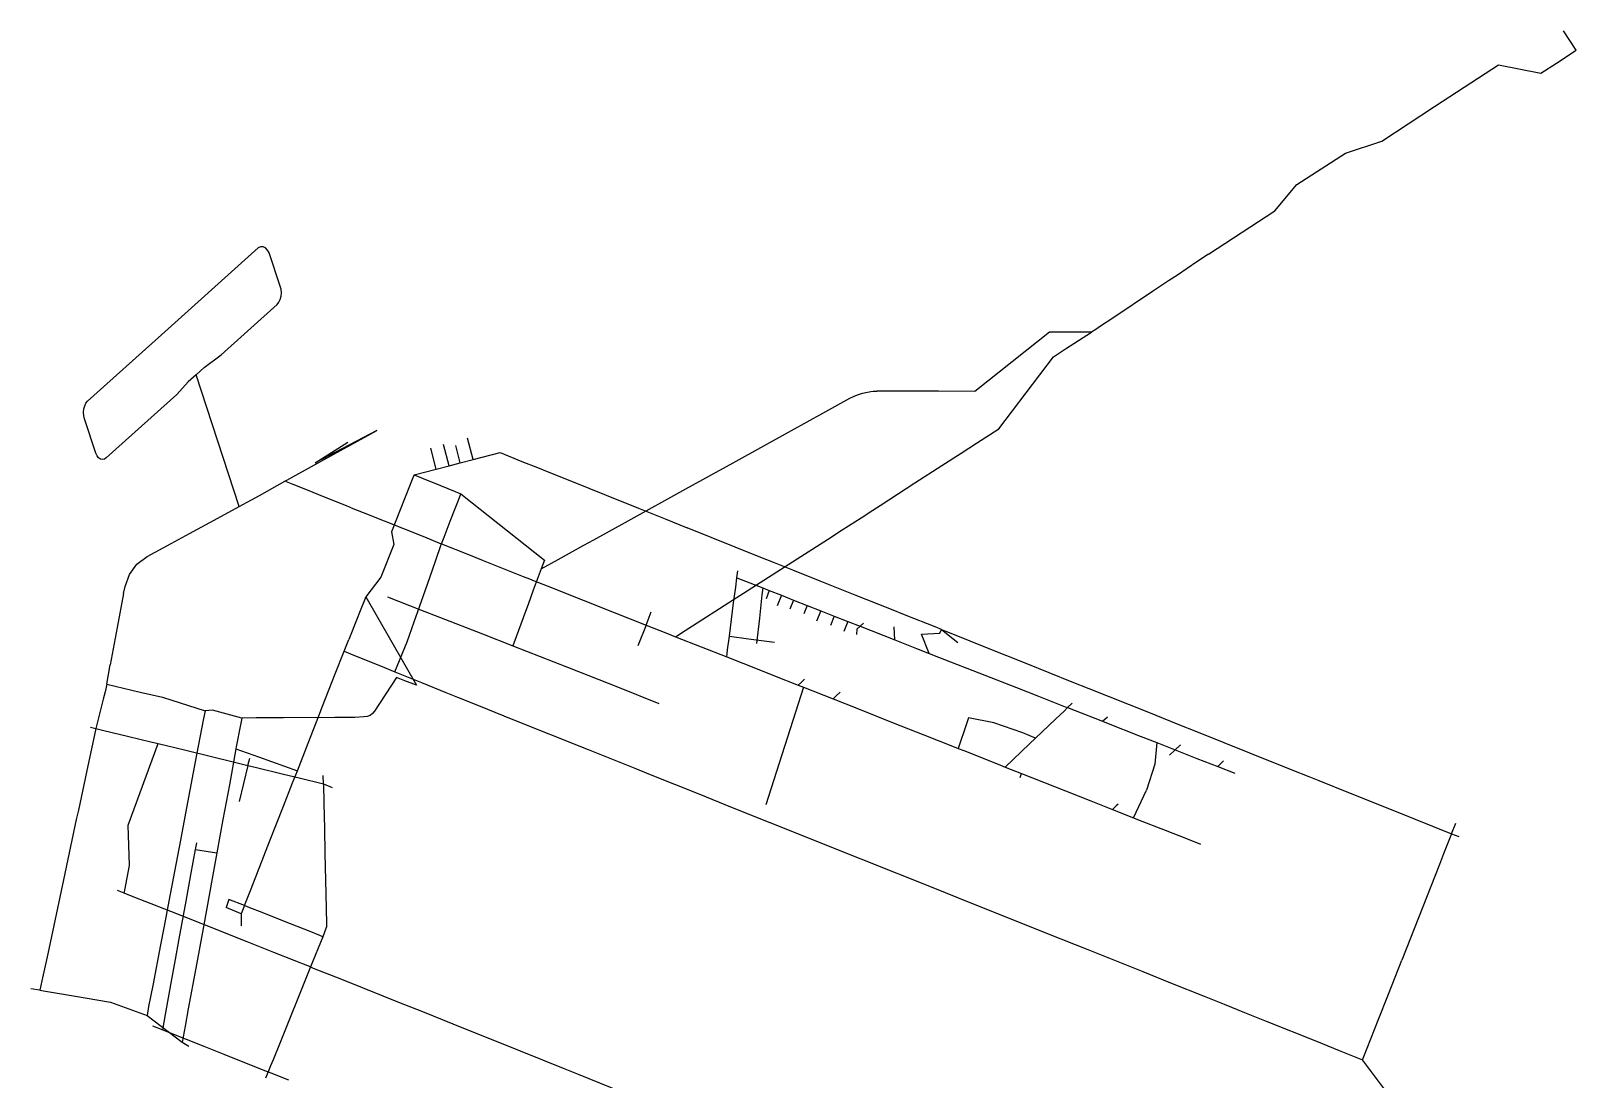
# Model space of a CAD drawing. Extents: x -693 to 354, y -430 to 666.
# Drawn here: x -693 to 354, y -43 to 666 of the extents above; entities that cross this region are included whole.
import ezdxf

# ---------------------------------------------------------------- set-up
doc = ezdxf.new("R2010")
doc.units = 0
doc.layers.get('0').update_dxf_attribs({"linetype": 'continuous'})

msp = doc.modelspace()

# ---------------------------------------------------------------- linework, layer by layer
at = {"color": 0}
for p, q in [((-458.710782, 395.792632, -233.96335), (-500.57753, 373.86209, -246.382826)), ((-500.57753, 373.86209, -246.382826), (-478.310487, 387.820406, -245.498929)), ((-393.616919, 376.153814, -216.490644), (-397.350827, 390.650847, -216.652473)), ((-418.492427, 369.690417, -221.540576), (-422.163722, 383.944352, -221.699692)), ((-409.811138, 371.946074, -219.778203), (-413.494903, 386.248426, -219.93786)), ((-402.340167, 373.887254, -218.261535), (-405.355517, 385.594461, -218.392222)), ((-405.814752, 354.592082, -227.486883), (-401.793314, 352.969482, -227.752854)), ((-192.925729, 287.483765, -208.874852), (-195.095476, 281.954944, -208.96889)), ((-184.756851, 284.270549, -208.439982), (-187.602326, 277.019882, -208.563307)), ((-176.587974, 281.057332, -208.005113), (-179.039605, 274.809659, -208.111368)), ((-167.351177, 277.426432, -207.633787), (-169.637602, 271.599766, -207.732882)), ((-158.11438, 273.795532, -207.262461), (-160.857359, 266.805394, -207.381344)), ((-148.877582, 270.164632, -206.891136), (-151.419678, 263.686422, -207.001311)), ((-139.640785, 266.533732, -206.51981), (-142.324451, 259.69475, -206.636121)), ((-558.967913, 78.375881, -281.479039), (-560.81356, 72.992187, -281.115806)), ((-550.587014, 68.676199, -281.115806), (-560.81356, 72.992187, -281.115806)), ((-550.587014, 68.676199, -281.115806), (-550.587014, 60.536199, -281.115806)), ((225.838586, -52.788606, -237.582086), (208.936945, -30.209218, -226.612371))]:
    msp.add_line(p, q, dxfattribs=at)
at = {"layer": 'Centerline', "color": 0}
for p, q in [((353.583932, 653.248332, -183.350745), (345.091424, 666.321282, -183.151133)), ((340.225947, 644.568182, -184.363294), (353.583932, 653.248332, -183.350745)), ((277.726005, 628.1343, -205.739985), (301.071971, 643.435975, -199.289057)), ((301.071971, 643.435975, -199.289057), (329.751276, 637.715618, -186.796078)), ((329.751276, 637.715618, -186.796078), (340.225947, 644.568182, -184.363294)), ((257.723269, 615.069658, -209.645014), (277.726005, 628.1343, -205.739985)), ((221.886133, 591.610882, -218.462078), (257.723269, 615.069658, -209.645014)), ((197.340526, 583.549182, -224.072112), (221.886133, 591.610882, -218.462078)), ((164.450061, 562.336374, -225.593643), (197.340526, 583.549182, -224.072112)), ((149.475549, 544.465213, -226.719044), (164.450061, 562.336374, -225.593643)), ((104.668888, 515.146332, -228.733257), (149.475549, 544.465213, -226.719044)), ((-539.071314, 519.418241, -254.597043), (-604.664956, 460.592934, -275.470712)), ((-537.481092, 520.139884, -254.146484), (-539.071314, 519.418241, -254.597043)), ((-535.831358, 520.13123, -253.679064), (-537.481092, 520.139884, -254.146484)), ((-534.243973, 519.392915, -253.229309), (-535.831358, 520.13123, -253.679064)), ((-532.836185, 517.979476, -252.830439), (-534.243973, 519.392915, -253.229309)), ((-531.711983, 515.995315, -252.511918), (-532.836185, 517.979476, -252.830439)), ((-524.185807, 493.58294, -250.125191), (-531.711983, 515.995315, -252.511918)), ((104.668888, 515.146332, -228.733257), (96.725185, 509.888082, -228.712399)), ((96.725185, 509.888082, -228.712399), (83.502973, 501.076606, -230.736518)), ((-523.636965, 491.397171, -249.969687), (-524.185807, 493.58294, -250.125191)), ((77.4388, 497.03483, -231.683034), (66.708655, 489.872683, -233.723712)), ((83.502973, 501.076606, -230.736518), (77.4388, 497.03483, -231.683034)), ((-526.180966, 481.18026, -250.690481), (-525.046529, 482.634773, -250.36906)), ((-525.046529, 482.634773, -250.36906), (-524.177669, 484.519549, -250.122885)), ((-524.177669, 484.519549, -250.122885), (-523.632754, 486.70797, -249.968494)), ((-523.448391, 489.053022, -249.916258), (-523.636965, 491.397171, -249.969687)), ((-523.632754, 486.70797, -249.968494), (-523.448391, 489.053022, -249.916258)), ((66.708655, 489.872683, -233.723712), (39.694962, 471.902302, -236.745887)), ((-564.259292, 447.017372, -259.917657), (-526.180966, 481.18026, -250.690481)), ((39.694962, 471.902302, -236.745887), (31.412857, 466.385682, -237.919752)), ((-654.689922, 415.750315, -288.118346), (-604.664956, 460.592934, -275.470712)), ((-3.187497, 462.466915, -239.865319), (-53.675325, 422.278656, -241.88328)), ((7.695497, 462.4332, -239.216778), (-3.187497, 462.466915, -239.865319)), ((21.951433, 462.389032, -238.357391), (7.695497, 462.4332, -239.216778)), ((7.791111, 451.001382, -238.277908), (25.403716, 462.378582, -238.194455)), ((25.403716, 462.378582, -238.194455), (21.951433, 462.389032, -238.357391)), ((28.212462, 464.262432, -238.058459), (25.403716, 462.378582, -238.194455)), ((31.412857, 466.385682, -237.919752), (28.212462, 464.262432, -238.058459)), ((-0.364368, 445.725972, -238.540085), (7.791111, 451.001382, -238.277908)), ((-575.707722, 438.453678, -259.970643), (-564.259292, 447.017372, -259.917657)), ((-37.514452, 396.993961, -240.2139), (-0.364368, 445.725972, -238.540085)), ((-581.16043, 433.560503, -261.515563), (-586.612027, 428.667327, -263.228026)), ((-581.16043, 433.560503, -261.515563), (-575.707722, 438.453678, -259.970643)), ((-551.99126, 344.368182, -266.985557), (-581.16043, 433.560503, -261.515563)), ((-594.258667, 420.103633, -267.278006), (-642.01771, 377.222624, -284.522831)), ((-586.612027, 428.667327, -263.228026), (-594.258667, 420.103633, -267.278006)), ((-138.391679, 417.689182, -246.420245), (-135.835821, 418.916317, -246.262235)), ((-135.835821, 418.916317, -246.262235), (-133.16056, 420.024557, -246.10436)), ((-133.16056, 420.024557, -246.10436), (-129.773451, 421.1167, -245.915632)), ((-129.773451, 421.1167, -245.915632), (-126.405434, 421.850161, -245.723844)), ((-126.405434, 421.850161, -245.723844), (-124.246049, 422.182391, -245.584632)), ((-124.246049, 422.182391, -245.584632), (-122.580324, 422.357941, -245.483897)), ((-122.580324, 422.357941, -245.483897), (-120.135569, 422.484782, -245.343748)), ((-105.536459, 422.439262, -244.502769), (-120.135569, 422.484782, -245.343748)), ((-78.409515, 422.355232, -242.966684), (-105.536459, 422.439262, -244.502769)), ((-53.675325, 422.278656, -241.88328), (-78.409515, 422.355232, -242.966684)), ((-657.4144, 408.132871, -288.890274), (-657.201011, 410.405319, -288.829815)), ((-657.201011, 410.405319, -288.829815), (-656.649339, 412.518397, -288.673509)), ((-656.649339, 412.518397, -288.673509), (-655.794279, 414.33844, -288.431244)), ((-655.794279, 414.33844, -288.431244), (-654.689922, 415.750315, -288.118346)), ((-156.5511, 407.656932, -247.062749), (-138.391679, 417.689182, -246.420245)), ((-657.276006, 405.844801, -288.851063), (-657.4144, 408.132871, -288.890274)), ((-656.794585, 403.685844, -288.714662), (-657.276006, 405.844801, -288.851063)), ((-649.119977, 380.520476, -286.535122), (-656.794585, 403.685844, -288.714662)), ((-177.97604, 395.813143, -248.133952), (-156.5511, 407.656932, -247.062749)), ((-487.834158, 379.719563, -245.028317), (-464.76187, 392.444133, -236.641824)), ((-464.76187, 392.444133, -236.641824), (-458.710782, 395.792632, -233.96335)), ((-217.470297, 373.998764, -249.347388), (-177.97604, 395.813143, -248.133952)), ((-52.62328, 387.206983, -241.191077), (-37.514452, 396.993961, -240.2139)), ((-648.311896, 378.711078, -286.306168), (-649.119977, 380.520476, -286.535122)), ((-647.243719, 377.312494, -286.00352), (-648.311896, 378.711078, -286.306168)), ((-645.989972, 376.422306, -285.648296), (-647.243719, 377.312494, -286.00352)), ((-642.01771, 377.222624, -284.522831), (-643.282518, 376.375746, -284.88119)), ((-513.574216, 365.553818, -253.104434), (-487.834158, 379.719563, -245.028317)), ((-393.616919, 376.153814, -216.490644), (-375.29898, 380.913359, -212.771952)), ((-375.29898, 380.913359, -212.771952), (-360.457106, 374.902824, -208.725455)), ((-76.072822, 372.042471, -241.804215), (-62.982076, 380.501821, -241.685676)), ((-62.982076, 380.501821, -241.685676), (-52.62328, 387.206983, -241.191077)), ((-644.638133, 376.102621, -285.265278), (-645.989972, 376.422306, -285.648296)), ((-643.282518, 376.375746, -284.88119), (-644.638133, 376.102621, -285.265278)), ((-433.567046, 365.773582, -224.600848), (-418.492427, 369.690417, -221.540576)), ((-418.492427, 369.690417, -221.540576), (-409.811138, 371.946074, -219.778203)), ((-409.811138, 371.946074, -219.778203), (-402.340167, 373.887254, -218.261535)), ((-402.340167, 373.887254, -218.261535), (-393.616919, 376.153814, -216.490644)), ((-360.457106, 374.902824, -208.725455), (-349.997183, 370.672863, -206.220091)), ((-349.997183, 370.672863, -206.220091), (-343.3303, 367.989932, -205.380579)), ((-343.3303, 367.989932, -205.380579), (-326.99347, 361.438214, -204.623085)), ((-249.445385, 356.306136, -251.634651), (-217.470297, 373.998764, -249.347388)), ((-94.231394, 360.295825, -242.41245), (-76.072822, 372.042471, -241.804215)), ((-538.312774, 351.907949, -262.189782), (-521.033735, 361.459632, -254.969129)), ((-521.033735, 361.459632, -254.969129), (-519.736443, 362.176882, -254.426998)), ((-515.463571, 359.250882, -254.965438), (-521.033735, 361.459632, -254.969129)), ((-519.736443, 362.176882, -254.426998), (-513.574216, 365.553818, -253.104434)), ((-506.88591, 355.813504, -252.86971), (-515.463571, 359.250882, -254.965438)), ((-436.167668, 359.244519, -225.174743), (-442.955861, 342.141258, -227.235704)), ((-434.345315, 363.834632, -224.634578), (-436.167668, 359.244519, -225.174743)), ((-433.567046, 365.773582, -224.600848), (-434.345315, 363.834632, -224.634578)), ((-433.567046, 365.773582, -224.600848), (-428.468432, 363.706382, -224.379871)), ((-428.468432, 363.706382, -224.379871), (-415.605565, 358.538503, -226.558103)), ((-415.605565, 358.538503, -226.558103), (-405.814752, 354.592082, -227.486883)), ((-326.99347, 361.438214, -204.623085), (-303.443637, 351.992014, -203.439819)), ((-288.465069, 334.734219, -253.638629), (-249.445385, 356.306136, -251.634651)), ((-117.854653, 344.991151, -244.023947), (-94.231394, 360.295825, -242.41245)), ((-551.99126, 344.368182, -266.985557), (-538.312774, 351.907949, -262.189782)), ((-493.096732, 350.297809, -250.089783), (-506.88591, 355.813504, -252.86971)), ((-480.51986, 345.271632, -246.899313), (-493.096732, 350.297809, -250.089783)), ((-405.290941, 344.099047, -228.340903), (-403.485637, 348.718232, -227.671205)), ((-403.485637, 348.718232, -227.671205), (-401.793314, 352.969482, -227.752854)), ((-401.793314, 352.969482, -227.752854), (-345.293583, 308.097737, -256.650357)), ((-303.443637, 351.992014, -203.439819), (-281.41902, 343.154401, -202.148645)), ((-585.598944, 326.096832, -268.009477), (-566.521091, 336.474119, -267.202601)), ((-566.521091, 336.474119, -267.202601), (-551.99126, 344.368182, -266.985557)), ((-476.196421, 343.538832, -245.510957), (-480.51986, 345.271632, -246.899313)), ((-476.196421, 343.538832, -245.510957), (-468.095594, 340.349682, -246.239125)), ((-468.095594, 340.349682, -246.239125), (-439.672043, 328.987436, -238.807417)), ((-442.955861, 342.141258, -227.235704), (-448.902353, 327.105292, -229.543551)), ((-409.036882, 334.469532, -230.14164), (-405.290941, 344.099047, -228.340903)), ((-281.41902, 343.154401, -202.148645), (-263.355909, 335.916847, -201.692886)), ((-263.355909, 335.916847, -201.692886), (-248.457074, 329.935782, -200.6611)), ((-143.562644, 328.496469, -240.210624), (-130.7085, 336.72197, -242.880845)), ((-130.7085, 336.72197, -242.880845), (-122.764611, 341.819332, -244.031354)), ((-122.764611, 341.819332, -244.031354), (-117.854653, 344.991151, -244.023947)), ((-598.12518, 319.281954, -268.579947), (-585.598944, 326.096832, -268.009477)), ((-448.902353, 327.105292, -229.543551), (-447.294995, 318.638653, -230.990387)), ((-439.672043, 328.987436, -238.807417), (-426.582251, 323.748432, -235.011821)), ((-413.257566, 323.551782, -232.792131), (-409.036882, 334.469532, -230.14164)), ((-311.699817, 321.897485, -254.477328), (-288.465069, 334.734219, -253.638629)), ((-199.671908, 310.350582, -197.25256), (-248.457074, 329.935782, -200.6611)), ((-153.596733, 322.095897, -237.399162), (-143.562644, 328.496469, -240.210624)), ((-614.432041, 310.413004, -269.204864), (-598.12518, 319.281954, -268.579947)), ((-447.294995, 318.638653, -230.990387), (-456.068575, 296.489482, -234.063564)), ((-426.582251, 323.748432, -235.011821), (-416.233299, 319.625849, -233.134101)), ((-421.377149, 300.830892, -232.624852), (-415.562952, 317.313132, -232.892048)), ((-416.233299, 319.625849, -233.134101), (-415.003927, 319.135232, -232.86782)), ((-415.562952, 317.313132, -232.892048), (-415.003927, 319.135232, -232.86782)), ((-415.003927, 319.135232, -232.86782), (-413.257566, 323.551782, -232.792131)), ((-415.003927, 319.135232, -232.86782), (-396.585987, 311.787344, -228.877432)), ((-336.005211, 308.455234, -255.945327), (-318.532046, 318.118557, -254.905615)), ((-318.532046, 318.118557, -254.905615), (-311.699817, 321.897485, -254.477328)), ((-171.521249, 310.594123, -234.807962), (-153.596733, 322.095897, -237.399162)), ((-626.349838, 298.328667, -269.716353), (-621.261139, 305.230638, -269.498323)), ((-621.261139, 305.230638, -269.498323), (-614.432041, 310.413004, -269.204864)), ((-396.585987, 311.787344, -228.877432), (-386.821376, 307.896106, -227.022185)), ((-386.821376, 307.896106, -227.022185), (-359.725194, 297.082882, -220.988765)), ((-347.494285, 302.095082, -256.873073), (-336.005211, 308.455234, -255.945327)), ((-345.293583, 308.097737, -256.650357), (-347.494285, 302.095082, -256.873073)), ((-189.314602, 306.202291, -197.074673), (-199.671908, 310.350582, -197.25256)), ((-177.067147, 301.307257, -197.472883), (-189.314602, 306.202291, -197.074673)), ((-185.40751, 301.701917, -232.146339), (-171.521249, 310.594123, -234.807962)), ((-629.283765, 290.269129, -269.840993), (-626.349838, 298.328667, -269.716353)), ((-456.068575, 296.489482, -234.063564), (-466.322356, 283.213554, -234.854519)), ((-425.880234, 288.013874, -232.837134), (-421.377149, 300.830892, -232.624852)), ((-359.725194, 297.082882, -220.988765), (-355.33222, 295.322532, -219.581229)), ((-355.33222, 295.322532, -219.581229), (-352.148908, 294.061882, -219.443263)), ((-348.798867, 298.538282, -257.005685), (-352.794519, 287.650939, -257.33956)), ((-352.148908, 294.061882, -219.443263), (-343.485334, 290.638082, -219.487122)), ((-347.494285, 302.095082, -256.873073), (-348.798867, 298.538282, -257.005685)), ((-215.694451, 289.785932, -209.758014), (-214.817474, 296.089182, -209.720005)), ((-214.817474, 296.089182, -209.720005), (-214.182931, 300.795592, -209.533231)), ((-214.817474, 296.089182, -209.720005), (-197.390152, 289.238732, -209.047423)), ((-210.352533, 285.728386, -227.355714), (-185.40751, 301.701917, -232.146339)), ((-158.407713, 293.837168, -197.368783), (-177.067147, 301.307257, -197.472883)), ((-134.673828, 284.33959, -197.469803), (-158.407713, 293.837168, -197.368783)), ((-630.267827, 285.487182, -269.462398), (-634.590967, 262.378046, -269.894145)), ((-630.267827, 285.487182, -269.462398), (-629.283765, 290.269129, -269.840993)), ((-466.322356, 283.213554, -234.854519), (-470.52429, 272.684982, -235.595505)), ((-466.322356, 283.213554, -234.854519), (-431.965295, 223.381063, -271.12893)), ((-451.640065, 283.114277, -262.374785), (-429.196582, 274.397473, -261.812857)), ((-433.510732, 266.32786, -232.932974), (-425.880234, 288.013874, -232.837134)), ((-352.794519, 287.650939, -257.33956), (-356.328032, 278.015432, -257.685735)), ((-343.485334, 290.638082, -219.487122), (-319.047315, 280.976098, -219.304687)), ((-220.343522, 279.330071, -225.458093), (-210.352533, 285.728386, -227.355714)), ((-217.098708, 279.051141, -211.254721), (-215.694451, 289.785932, -209.758014)), ((-197.952998, 284.480029, -209.250584), (-199.645185, 268.85383, -209.168929)), ((-197.390152, 289.238732, -209.047423), (-197.952998, 284.480029, -209.250584)), ((-197.390152, 289.238732, -209.047423), (-192.925729, 287.483765, -208.874852)), ((-192.925729, 287.483765, -208.874852), (-184.756851, 284.270549, -208.439982)), ((-184.756851, 284.270549, -208.439982), (-176.587974, 281.057332, -208.005113)), ((-111.377343, 275.051983, -199.586653), (-134.673828, 284.33959, -197.469803)), ((-470.52429, 272.684982, -235.595505), (-472.167865, 268.453682, -236.923817)), ((-429.196582, 274.397473, -261.812857), (-416.212758, 269.337335, -260.455186)), ((-358.038327, 273.363282, -257.75986), (-364.350187, 256.215656, -257.85275)), ((-356.328032, 278.015432, -257.685735), (-358.038327, 273.363282, -257.75986)), ((-319.047315, 280.976098, -219.304687), (-298.045038, 272.676869, -219.420449)), ((-298.045038, 272.676869, -219.420449), (-276.389427, 264.118832, -219.531667)), ((-276.389427, 264.118832, -219.531667), (-272.897655, 272.953832, -219.380332)), ((-245.039724, 263.539332, -219.876952), (-220.343522, 279.330071, -225.458093)), ((-219.903513, 256.663232, -217.229973), (-217.098708, 279.051141, -211.254721)), ((-176.587974, 281.057332, -208.005113), (-167.351177, 277.426432, -207.633787)), ((-167.351177, 277.426432, -207.633787), (-158.11438, 273.795532, -207.262461)), ((-158.11438, 273.795532, -207.262461), (-148.877582, 270.164632, -206.891136)), ((-100.122659, 270.564873, -200.603179), (-111.377343, 275.051983, -199.586653)), ((-634.590967, 262.378046, -269.894145), (-639.321591, 237.058082, -270.508056)), ((-472.167865, 268.453682, -236.923817), (-477.781203, 254.324332, -238.498351)), ((-438.294504, 252.827132, -232.222695), (-433.510732, 266.32786, -232.932974)), ((-416.212758, 269.337335, -260.455186), (-387.282401, 258.097474, -259.515122)), ((-276.389427, 264.118832, -219.531667), (-281.979138, 249.985682, -219.742549)), ((-276.389427, 264.118832, -219.531667), (-261.913685, 258.399068, -219.606038)), ((-250.005099, 260.341632, -219.552047), (-245.039724, 263.539332, -219.876952)), ((-199.645185, 268.85383, -209.168929), (-201.490842, 251.502832, -209.541796)), ((-148.877582, 270.164632, -206.891136), (-139.640785, 266.533732, -206.51981)), ((-139.640785, 266.533732, -206.51981), (-131.464015, 263.324632, -206.542928)), ((-131.464015, 263.324632, -206.542928), (-133.516938, 261.414182, -206.631903)), ((-131.464015, 263.324632, -206.542928), (-129.217644, 265.446932, -207.297318)), ((-131.464015, 263.324632, -206.542928), (-107.915043, 254.109632, -208.059933)), ((-107.915043, 254.109632, -208.059933), (-108.434627, 262.840418, -206.08668)), ((-80.649649, 262.796112, -202.067974), (-100.122659, 270.564873, -200.603179)), ((-76.279123, 261.043682, -201.889013), (-80.649649, 262.796112, -202.067974)), ((-480.94901, 246.390882, -239.016002), (-477.781203, 254.324332, -238.498351)), ((-446.518168, 232.459132, -231.117592), (-438.294504, 252.827132, -232.222695)), ((-387.282401, 258.097474, -259.515122), (-366.586483, 250.053132, -258.623855)), ((-364.350187, 256.215656, -257.85275), (-366.586483, 250.053132, -258.623855)), ((-261.913685, 258.399068, -219.606038), (-256.387798, 256.216732, -219.698405)), ((-256.387798, 256.216732, -219.698405), (-250.005099, 260.341632, -219.552047)), ((-256.387798, 256.216732, -219.698405), (-221.735806, 242.517732, -219.535424)), ((-221.127771, 247.249682, -218.711273), (-219.903513, 256.663232, -217.229973)), ((-219.903513, 256.663232, -217.229973), (-207.00789, 254.870597, -216.480892)), ((-207.00789, 254.870597, -216.480892), (-189.367264, 252.419582, -215.700172)), ((-133.516938, 261.414182, -206.631903), (-133.912805, 257.628785, -207.318282)), ((-107.915043, 254.109632, -208.059933), (-93.146694, 248.252882, -204.462891)), ((-89.909904, 257.898842, -198.928141), (-77.297736, 258.627832, -203.814925)), ((-84.611636, 244.915532, -205.161579), (-89.909904, 257.898842, -198.928141)), ((-77.297736, 258.627832, -203.814925), (-76.279123, 261.043682, -201.889013)), ((-76.279123, 261.043682, -201.889013), (-65.20154, 252.254799, -205.833269)), ((-76.279123, 261.043682, -201.889013), (-74.115857, 260.176673, -201.795255)), ((-74.115857, 260.176673, -201.795255), (-68.911861, 258.100963, -202.20776)), ((-68.911861, 258.100963, -202.20776), (-45.29763, 248.695099, -204.834779)), ((-486.967792, 230.970074, -243.22306), (-480.94901, 246.390882, -239.016002)), ((-480.94901, 246.390882, -239.016002), (-476.566024, 244.631482, -238.826041)), ((-476.566024, 244.631482, -238.826041), (-472.723183, 243.07825, -238.037607)), ((-472.723183, 243.07825, -238.037607), (-456.308591, 236.419682, -233.288703)), ((-366.586483, 250.053132, -258.623855), (-329.678836, 235.517705, -256.502217)), ((-221.735806, 242.517732, -219.535424), (-221.416823, 244.866132, -219.523501)), ((-221.735806, 242.517732, -219.535424), (-200.064968, 233.943888, -219.065938)), ((-221.416823, 244.866132, -219.523501), (-221.127771, 247.249682, -218.711273)), ((-93.146694, 248.252882, -204.462891), (-84.611636, 244.915532, -205.161579)), ((-84.611636, 244.915532, -205.161579), (-78.307509, 242.430332, -204.496787)), ((-78.307509, 242.430332, -204.496787), (-46.952441, 230.166782, -206.940458)), ((-45.29763, 248.695099, -204.834779), (-19.183042, 238.257556, -205.678912)), ((-641.556045, 224.065882, -270.928202), (-639.321591, 237.058082, -270.508056)), ((-495.475537, 209.18383, -249.062271), (-486.967792, 230.970074, -243.22306)), ((-456.308591, 236.419682, -233.288703), (-446.535568, 232.459132, -230.716119)), ((-446.535568, 232.459132, -230.716119), (-440.951524, 230.199591, -229.418613)), ((-329.678836, 235.517705, -256.502217), (-294.635667, 221.71735, -254.533655)), ((-200.064968, 233.943888, -219.065938), (-189.496037, 229.758282, -218.586955)), ((-19.183042, 238.257556, -205.678912), (12.106915, 225.76014, -207.187825)), ((-641.556045, 224.065882, -270.928202), (-642.800327, 218.988132, -270.982129)), ((-641.556045, 224.065882, -270.928202), (-619.005855, 218.775414, -270.979729)), ((-445.453343, 228.534682, -272.448549), (-460.27239, 205.751549, -272.277802)), ((-439.779892, 226.356332, -271.251766), (-445.453343, 228.534682, -272.448549)), ((-440.951524, 230.199591, -229.418613), (-428.576867, 225.186364, -226.202676)), ((-431.965295, 223.381063, -271.12893), (-439.779892, 226.356332, -271.251766)), ((-428.576867, 225.186364, -226.202676), (-412.032618, 218.47412, -221.336898)), ((-294.635667, 221.71735, -254.533655), (-267.648828, 211.105207, -253.930762)), ((-169.749323, 221.983252, -220.344172), (-195.224175, 142.491513, -241.000788)), ((-189.496037, 229.758282, -218.586955), (-173.290254, 223.377132, -220.028849)), ((-171.188927, 225.362632, -219.937776), (-173.290254, 223.377132, -220.028849)), ((-173.290254, 223.377132, -220.028849), (-169.749323, 221.983252, -220.344172)), ((-169.064277, 227.377582, -219.638865), (-171.188927, 225.362632, -219.937776)), ((-169.749323, 221.983252, -220.344172), (-149.763958, 214.092782, -220.891021)), ((-46.952441, 230.166782, -206.940458), (-25.421167, 221.745598, -208.596559)), ((-25.421167, 221.745598, -208.596559), (-10.539424, 215.932932, -210.199484)), ((12.106915, 225.76014, -207.187825), (23.561284, 221.192562, -208.165268)), ((23.561284, 221.192562, -208.165268), (63.986808, 205.048595, -210.238642)), ((-644.100388, 214.016782, -269.15666), (-649.125896, 194.097182, -265.294191)), ((-642.800327, 218.988132, -270.982129), (-644.100388, 214.016782, -269.15666)), ((-619.005855, 218.775414, -270.979729), (-604.053751, 215.256794, -269.958947)), ((-604.053751, 215.256794, -269.958947), (-575.134348, 205.998985, -270.025832)), ((-412.032618, 218.47412, -221.336898), (-404.131091, 215.275532, -219.42642)), ((-404.131091, 215.275532, -219.42642), (-394.427724, 211.353099, -217.417882)), ((-394.427724, 211.353099, -217.417882), (-383.841142, 207.105387, -217.109294)), ((-147.729841, 216.100132, -219.819639), (-149.763958, 214.092782, -220.891021)), ((-149.763958, 214.092782, -220.891021), (-133.671971, 207.740132, -221.330852)), ((-144.977815, 218.716944, -219.242295), (-147.729841, 216.100132, -219.819639)), ((-10.539424, 215.932932, -210.199484), (7.57923, 208.846882, -211.831378)), ((9.179705, 208.229382, -212.448557), (12.33074, 211.181158, -212.311989)), ((-576.065694, 200.851885, -269.928318), (-580.831788, 176.176794, -262.597163)), ((-575.134348, 205.998985, -270.025832), (-576.065694, 200.851885, -269.928318)), ((-570.021269, 206.404279, -269.079218), (-575.134348, 205.998985, -270.025832)), ((-550.300671, 200.990382, -267.970628), (-570.021269, 206.404279, -269.079218)), ((-550.300671, 200.990382, -267.970628), (-551.151072, 196.445582, -268.007485)), ((-540.57143, 201.193682, -267.503315), (-550.300671, 200.990382, -267.970628)), ((-522.082105, 201.307093, -269.079207), (-540.57143, 201.193682, -267.503315)), ((-487.245257, 201.520701, -272.335228), (-522.082105, 201.307093, -269.079207)), ((-505.3039, 184.09786, -255.047152), (-498.027832, 202.673948, -250.573553)), ((-498.027832, 202.673948, -250.573553), (-495.475537, 209.18383, -249.062271)), ((-473.646975, 201.604281, -272.857464), (-487.245257, 201.520701, -272.335228)), ((-467.479521, 201.985566, -272.590163), (-473.646975, 201.604281, -272.857464)), ((-465.370182, 202.188088, -272.498743), (-467.479521, 201.985566, -272.590163)), ((-463.381549, 202.920612, -272.412555), (-465.370182, 202.188088, -272.498743)), ((-461.644246, 204.135022, -272.337259), (-463.381549, 202.920612, -272.412555)), ((-460.27239, 205.751549, -272.277802), (-461.644246, 204.135022, -272.337259)), ((-383.841142, 207.105387, -217.109294), (-367.804338, 200.66966, -216.573049)), ((-367.804338, 200.66966, -216.573049), (-315.592735, 179.760557, -214.959629)), ((-133.671971, 207.740132, -221.330852), (-109.060076, 198.014765, -221.4813)), ((-57.895738, 201.313382, -223.163875), (-59.259276, 197.194483, -223.316859)), ((-40.797759, 197.903833, -223.20427), (-57.895738, 201.313382, -223.163875)), ((0.839154, 200.299732, -214.219263), (-12.503609, 187.599182, -217.667337)), ((6.967332, 206.141282, -212.544442), (0.839154, 200.299732, -214.219263)), ((9.179705, 208.229382, -212.448557), (6.967332, 206.141282, -212.544442)), ((7.57923, 208.846882, -211.831378), (9.179705, 208.229382, -212.448557)), ((9.179705, 208.229382, -212.448557), (32.846452, 198.936482, -212.229183)), ((32.846452, 198.936482, -212.229183), (36.082041, 201.990655, -212.088951)), ((32.846452, 198.936482, -212.229183), (35.50206, 197.892432, -212.114088)), ((63.986808, 205.048595, -210.238642), (83.858575, 197.102453, -210.662043)), ((-649.125896, 194.097182, -265.294191), (-655.480101, 164.584041, -259.426825)), ((-652.806104, 194.997476, -265.453694), (-649.125896, 194.097182, -265.294191)), ((-649.125896, 194.097182, -265.294191), (-644.516152, 192.968981, -265.094403)), ((-644.516152, 192.968981, -265.094403), (-626.665286, 188.652518, -269.116084)), ((-626.665286, 188.652518, -269.116084), (-611.803348, 185.053227, -271.93796)), ((-551.151072, 196.445582, -268.007485), (-553.962966, 181.647835, -262.368852)), ((-109.060076, 198.014765, -221.4813), (-88.206734, 189.786175, -222.285306)), ((-88.206734, 189.786175, -222.285306), (-68.786556, 182.111397, -222.350776)), ((-59.259276, 197.194483, -223.316859), (-64.961247, 180.596915, -222.204003)), ((-21.292545, 191.136982, -218.504682), (-40.797759, 197.903833, -223.20427)), ((-12.503609, 187.599182, -217.667337), (-21.292545, 191.136982, -218.504682)), ((35.50206, 197.892432, -212.114088), (58.365122, 188.943013, -213.28837)), ((58.365122, 188.943013, -213.28837), (69.641531, 184.518366, -213.251794)), ((83.858575, 197.102453, -210.662043), (97.583648, 191.612525, -210.858333)), ((97.583648, 191.612525, -210.858333), (132.344773, 177.70569, -211.203153)), ((-627.185319, 128.557951, -261.716319), (-606.941582, 183.874399, -272.733358)), ((-611.803348, 185.053227, -271.93796), (-606.941582, 183.874399, -272.733358)), ((-606.941582, 183.874399, -272.733358), (-588.162393, 179.321028, -275.805686)), ((-588.162393, 179.321028, -275.805686), (-571.63902, 175.323075, -279.30771)), ((-554.220791, 180.232929, -262.084411), (-558.628773, 156.042465, -257.221353)), ((-553.962966, 181.647835, -262.368852), (-554.220791, 180.232929, -262.084411)), ((-554.220791, 180.232929, -262.084411), (-538.826476, 174.800782, -262.348974)), ((-512.57925, 165.493632, -259.79838), (-505.3039, 184.09786, -255.047152)), ((-315.592735, 179.760557, -214.959629), (-302.014433, 174.329967, -214.94928)), ((-68.786556, 182.111397, -222.350776), (-64.961247, 180.596915, -222.204003)), ((-64.961247, 180.596915, -222.204003), (-61.135938, 179.082432, -222.057229)), ((-61.135938, 179.082432, -222.057229), (-37.887224, 169.903619, -222.663281)), ((-16.614012, 183.618069, -219.989745), (-33.035047, 167.985482, -222.630801)), ((-12.503609, 187.599182, -217.667337), (-16.614012, 183.618069, -219.989745)), ((69.641531, 184.518366, -213.251794), (68.275229, 169.895854, -214.211148)), ((69.641531, 184.518366, -213.251794), (80.917941, 180.093719, -213.215217)), ((82.062969, 179.666682, -214.494937), (78.274076, 176.022157, -215.338875)), ((80.917941, 180.093719, -213.215217), (82.062969, 179.666682, -214.494937)), ((82.062969, 179.666682, -214.494937), (85.544817, 182.945297, -213.925365)), ((82.062969, 179.666682, -214.494937), (96.790419, 173.86944, -213.38595)), ((-580.831788, 176.176794, -262.597163), (-587.697621, 140.257064, -253.591207)), ((-571.63902, 175.323075, -279.30771), (-556.068493, 171.540382, -281.163198)), ((-556.068493, 171.540382, -281.163198), (-546.09051, 169.099832, -280.730746)), ((-546.09051, 169.099832, -280.730746), (-552.088879, 144.748482, -280.990719)), ((-546.09051, 169.099832, -280.730746), (-544.863572, 174.080418, -280.67757)), ((-546.09051, 169.099832, -280.730746), (-540.295062, 167.682681, -280.550885)), ((-540.295062, 167.682681, -280.550885), (-522.012688, 163.211414, -279.916365)), ((-538.826476, 174.800782, -262.348974), (-512.57925, 165.493632, -259.79838)), ((-302.014433, 174.329967, -214.94928), (-284.107509, 167.181401, -215.699365)), ((-37.887224, 169.903619, -222.663281), (-33.035047, 167.985482, -222.630801)), ((-33.035047, 167.985482, -222.630801), (-22.016401, 163.628782, -222.558327)), ((68.275229, 169.895854, -214.211148), (62.558946, 152.281608, -219.666664)), ((96.790419, 173.86944, -213.38595), (110.84984, 168.358832, -213.673298)), ((110.84984, 168.358832, -213.673298), (113.025198, 170.412732, -213.579017)), ((110.84984, 168.358832, -213.673298), (122.475431, 163.802139, -213.963227)), ((113.025198, 170.412732, -213.579017), (114.794836, 172.085023, -213.470356)), ((132.344773, 177.70569, -211.203153), (161.108335, 166.195354, -211.319152)), ((-655.480101, 164.584041, -259.426825), (-660.948335, 138.866082, -255.048192)), ((-522.012688, 163.211414, -279.916365), (-511.4168, 160.617893, -279.348681)), ((-521.973746, 141.524895, -265.420233), (-515.832702, 157.212195, -261.566362)), ((-515.832702, 157.212195, -261.566362), (-512.57925, 165.493632, -259.79838)), ((-511.4168, 160.617893, -279.348681), (-494.936069, 156.578832, -278.038239)), ((-494.936069, 156.578832, -278.038239), (-495.016106, 162.278893, -278.517153)), ((-284.107509, 167.181401, -215.699365), (-274.7278, 163.428012, -215.576209)), ((-274.7278, 163.428012, -215.576209), (-239.446029, 149.294146, -216.237932)), ((-23.069176, 160.97997, -222.558841), (-22.016401, 163.628782, -222.558327)), ((-22.016401, 163.628782, -222.558327), (7.815182, 151.83764, -222.564328)), ((161.108335, 166.195354, -211.319152), (172.541977, 161.628082, -211.834409)), ((172.541977, 161.628082, -211.834409), (179.32104, 158.905569, -211.306682)), ((179.32104, 158.905569, -211.306682), (199.46584, 150.828008, -210.454514)), ((-558.628773, 156.042465, -257.221353), (-562.989884, 132.417625, -251.175368)), ((-494.936069, 156.578832, -278.038239), (-489.050007, 154.236132, -278.258579)), ((-494.936069, 156.578832, -278.038239), (-494.701639, 143.281682, -278.028078)), ((-239.446029, 149.294146, -216.237932), (-219.097974, 141.142223, -217.114235)), ((7.815182, 151.83764, -222.564328), (24.784074, 145.124947, -222.239672)), ((53.836164, 133.637995, -222.016245), (62.558946, 152.281608, -219.666664)), ((199.46584, 150.828008, -210.454514), (231.754155, 137.882187, -209.145456)), ((-660.948335, 138.866082, -255.048192), (-662.335594, 132.361432, -253.843631)), ((-587.697621, 140.257064, -253.591207), (-591.833659, 118.566595, -248.382712)), ((-526.675314, 129.427277, -269.182239), (-521.973746, 141.524895, -265.420233)), ((-494.701639, 143.281682, -278.028078), (-494.270831, 126.365614, -281.068426)), ((-219.097974, 141.142223, -217.114235), (-192.525671, 130.491708, -217.97086)), ((24.784074, 145.124947, -222.239672), (39.539861, 139.290732, -222.125991)), ((42.013239, 141.609682, -222.018793), (39.539861, 139.290732, -222.125991)), ((39.539861, 139.290732, -222.125991), (53.836164, 133.637995, -222.016245)), ((43.384721, 142.849432, -221.520992), (42.013239, 141.609682, -222.018793)), ((231.754155, 137.882187, -209.145456), (269.263778, 122.814882, -207.642433)), ((-662.335594, 132.361432, -253.843631), (-671.014194, 91.679138, -246.256047)), ((-626.387738, 101.368632, -260.236037), (-627.185319, 128.557951, -261.716319)), ((-562.989884, 132.417625, -251.175368), (-567.10479, 110.005177, -245.956479)), ((-530.937797, 118.590499, -271.377163), (-526.675314, 129.427277, -269.182239)), ((-494.270831, 126.365614, -281.068426), (-493.924816, 109.453126, -282.153611)), ((-192.525671, 130.491708, -217.97086), (-171.509701, 122.075735, -218.751653)), ((53.836164, 133.637995, -222.016245), (56.603878, 132.543645, -221.994998)), ((56.603878, 132.543645, -221.994998), (75.222092, 125.198432, -222.806492)), ((269.263778, 122.814882, -207.642433), (272.149069, 130.050082, -207.517383)), ((-591.833659, 118.566595, -248.382712), (-598.778065, 81.953707, -240.447061)), ((-581.525173, 112.151144, -247.654042), (-580.655719, 116.743164, -247.616359)), ((-539.563313, 96.598989, -276.397055), (-530.937797, 118.590499, -271.377163)), ((-171.509701, 122.075735, -218.751653), (-160.964921, 117.85221, -219.097189)), ((-160.964921, 117.85221, -219.097189), (-130.886629, 105.825899, -220.486505)), ((75.222092, 125.198432, -222.806492), (89.70268, 119.518822, -225.359628)), ((89.70268, 119.518822, -225.359628), (99.136393, 115.824782, -227.377442)), ((269.263778, 122.814882, -207.642433), (263.809248, 109.139632, -207.878835)), ((269.263778, 122.814882, -207.642433), (274.111827, 120.877832, -207.432316)), ((-584.755879, 95.088182, -247.794063), (-581.525173, 112.151144, -247.654042)), ((-581.525173, 112.151144, -247.654042), (-567.10479, 110.005177, -245.956479)), ((-567.10479, 110.005177, -245.956479), (-569.872748, 94.929082, -242.445908)), ((-493.924816, 109.453126, -282.153611), (-493.288481, 82.181022, -285.712796)), ((-130.886629, 105.825899, -220.486505), (-81.027846, 85.879653, -222.103491)), ((263.809248, 109.139632, -207.878835), (260.958228, 101.930141, -208.56723)), ((-629.444266, 84.518482, -262.355873), (-626.387738, 101.368632, -260.236037)), ((-587.968235, 77.286805, -251.594221), (-584.755879, 95.088182, -247.794063)), ((-569.872748, 94.929082, -242.445908), (-576.487181, 58.654436, -235.050327)), ((-543.849769, 85.606866, -279.4802), (-539.563313, 96.598989, -276.397055)), ((260.958228, 101.930141, -208.56723), (235.484063, 37.197082, -217.641669)), ((-671.014194, 91.679138, -246.256047), (-681.69099, 41.603182, -237.037756)), ((-629.806117, 82.529376, -262.583605), (-634.389442, 84.360782, -262.782248)), ((-629.806117, 82.529376, -262.583605), (-629.444266, 84.518482, -262.355873)), ((-548.450952, 74.141632, -279.691979), (-543.849769, 85.606866, -279.4802)), ((-81.027846, 85.879653, -222.103491), (-58.099454, 76.730487, -224.203012)), ((-622.593915, 79.646882, -262.271024), (-629.806117, 82.529376, -262.583605)), ((-615.666913, 76.91744, -264.212056), (-622.593915, 79.646882, -262.271024)), ((-598.401543, 70.090349, -267.660051), (-615.666913, 76.91744, -264.212056)), ((-598.778065, 81.953707, -240.447061), (-603.154829, 59.118357, -234.446447)), ((-592.611809, 51.619311, -256.802873), (-587.968235, 77.286805, -251.594221)), ((-548.450952, 74.141632, -279.691979), (-558.967913, 78.375881, -281.479039)), ((-548.450952, 74.141632, -279.691979), (-550.587014, 68.676199, -281.115806)), ((-545.98927, 73.195432, -280.916537), (-548.450952, 74.141632, -279.691979)), ((-493.288481, 82.181022, -285.712796), (-492.867533, 61.894232, -287.151318)), ((-58.099454, 76.730487, -224.203012), (-28.266458, 64.814594, -226.268584)), ((-590.949877, 67.15599, -269.853151), (-598.401543, 70.090349, -267.660051)), ((-575.507246, 61.044474, -272.656516), (-590.949877, 67.15599, -269.853151)), ((-535.416259, 68.983592, -282.088125), (-545.98927, 73.195432, -280.916537)), ((-521.38259, 63.40929, -283.483427), (-535.416259, 68.983592, -282.088125)), ((-503.985513, 56.53495, -287.291807), (-521.38259, 63.40929, -283.483427)), ((-28.266458, 64.814594, -226.268584), (-3.975499, 55.114764, -228.092248)), ((-603.154829, 59.118357, -234.446447), (-605.383095, 47.519035, -231.281462)), ((-576.487181, 58.654436, -235.050327), (-581.473715, 31.761694, -227.656459)), ((-546.604071, 49.599332, -277.525678), (-575.507246, 61.044474, -272.656516)), ((-497.475483, 53.937032, -287.240726), (-503.985513, 56.53495, -287.291807)), ((-495.437288, 53.122882, -287.119108), (-503.629519, 32.620932, -287.002522)), ((-495.437288, 53.122882, -287.119108), (-497.475483, 53.937032, -287.240726)), ((-493.260193, 58.587282, -286.999077), (-495.437288, 53.122882, -287.119108)), ((-492.923457, 59.809402, -287.144458), (-493.260193, 58.587282, -286.999077)), ((-492.843568, 60.800211, -287.266288), (-492.923457, 59.809402, -287.144458)), ((-492.867533, 61.894232, -287.151318), (-492.843568, 60.800211, -287.266288)), ((-3.975499, 55.114764, -228.092248), (22.800156, 44.397364, -228.640529)), ((-605.383095, 47.519035, -231.281462), (-610.598913, 20.145632, -224.799928)), ((-595.164869, 37.588291, -259.311673), (-592.611809, 51.619311, -256.802873)), ((-528.618426, 42.50252, -282.020767), (-546.604071, 49.599332, -277.525678)), ((-514.774264, 37.04771, -285.934636), (-528.618426, 42.50252, -282.020767)), ((22.800156, 44.397364, -228.640529), (37.424202, 38.552241, -229.423543)), ((-681.69099, 41.603182, -237.037756), (-685.657597, 23.329932, -232.047279)), ((-597.796441, 22.994373, -262.471433), (-595.164869, 37.588291, -259.311673)), ((-581.473715, 31.761694, -227.656459), (-586.552524, 4.175796, -220.908442)), ((-505.39676, 33.326782, -287.079115), (-514.774264, 37.04771, -285.934636)), ((-503.629519, 32.620932, -287.002522), (-505.39676, 33.326782, -287.079115)), ((-503.629519, 32.620932, -287.002522), (-505.389494, 28.209132, -287.049322)), ((-503.629519, 32.620932, -287.002522), (-501.862604, 31.914132, -286.896465)), ((-501.862604, 31.914132, -286.896465), (-482.674337, 24.279831, -289.944473)), ((37.424202, 38.552241, -229.423543), (60.104671, 29.463417, -229.278295)), ((226.443526, 14.196598, -221.120086), (235.484063, 37.197082, -217.641669)), ((-685.657597, 23.329932, -232.047279), (-686.977808, 16.886082, -232.104498)), ((-601.879845, 0.3812, -267.233611), (-597.796441, 22.994373, -262.471433)), ((-505.389494, 28.209132, -287.049322), (-524.298161, -18.461423, -282.038917)), ((-482.674337, 24.279831, -289.944473), (-454.739548, 13.156247, -292.993759)), ((60.104671, 29.463417, -229.278295), (78.918404, 21.930997, -229.55357)), ((78.918404, 21.930997, -229.55357), (101.638121, 12.831591, -229.713759)), ((-686.977808, 16.886082, -232.104498), (-693.086273, 17.910182, -232.369242)), ((-686.977808, 16.886082, -232.104498), (-683.212294, 16.258132, -232.345427)), ((-683.212294, 16.258132, -232.345427), (-664.318187, 13.063402, -227.689698)), ((-664.318187, 13.063402, -227.689698), (-639.120294, 8.805382, -221.838393)), ((-610.598913, 20.145632, -224.799928), (-613.327581, 5.913785, -221.040453)), ((-454.739548, 13.156247, -292.993759), (-443.99822, 8.88333, -294.411941)), ((101.638121, 12.831591, -229.713759), (115.094411, 7.429819, -229.09252)), ((219.475156, -3.457218, -223.111834), (226.443526, 14.196598, -221.120086)), ((-639.120294, 8.805382, -221.838393), (-614.420955, -0.163365, -221.08784)), ((-613.327581, 5.913785, -221.040453), (-614.420955, -0.163365, -221.08784)), ((-603.750237, -9.917187, -269.156552), (-601.879845, 0.3812, -267.233611)), ((-586.552524, 4.175796, -220.908442), (-588.656572, -7.470018, -218.983742)), ((-443.99822, 8.88333, -294.411941), (-427.753861, 2.416632, -296.287671)), ((-427.753861, 2.416632, -296.287671), (-407.171194, -5.793787, -297.033042)), ((115.094411, 7.429819, -229.09252), (128.985884, 1.851001, -228.311688)), ((128.985884, 1.851001, -228.311688), (143.630114, -4.007996, -228.762917)), ((-614.420955, -0.163365, -221.08784), (-590.60794, -18.219268, -219.068315)), ((-610.645526, -7.149868, -269.455398), (-603.750237, -9.917187, -269.156552)), ((-603.750237, -9.917187, -269.156552), (-599.950966, -11.441968, -268.99189)), ((-588.656572, -7.470018, -218.983742), (-590.60794, -18.219268, -219.068315)), ((-407.171194, -5.793787, -297.033042), (-385.345335, -14.59804, -296.321017)), ((143.630114, -4.007996, -228.762917), (177.63187, -17.654401, -227.352972)), ((212.085324, -22.234488, -225.722812), (219.475156, -3.457218, -223.111834)), ((-599.950966, -11.441968, -268.99189), (-575.904044, -21.006518, -273.133945)), ((-590.60794, -18.219268, -219.068315), (-586.093736, -21.019868, -218.922113)), ((-524.298161, -18.461423, -282.038917), (-529.077193, -30.269068, -280.883415)), ((-385.345335, -14.59804, -296.321017), (-375.564774, -18.540051, -296.192849)), ((-375.564774, -18.540051, -296.192849), (-332.578506, -35.867695, -295.50225)), ((177.63187, -17.654401, -227.352972), (193.042763, -23.828905, -227.333564)), ((-575.904044, -21.006518, -273.133945), (-562.44823, -26.351995, -275.826585)), ((-562.44823, -26.351995, -275.826585), (-552.918889, -30.132131, -278.050401)), ((-552.918889, -30.132131, -278.050401), (-534.219574, -37.585018, -280.094539)), ((-529.077193, -30.269068, -280.883415), (-530.74721, -34.413918, -280.636294)), ((193.042763, -23.828905, -227.333564), (208.936945, -30.209218, -226.612371)), ((208.936945, -30.209218, -226.612371), (209.785449, -28.083118, -226.575596)), ((209.785449, -28.083118, -226.575596), (212.085324, -22.234488, -225.722812)), ((-534.219574, -37.585018, -280.094539), (-532.315138, -38.335518, -280.704249)), ((-532.315138, -38.335518, -280.704249), (-534.077633, -42.745418, -280.780637)), ((-530.74721, -34.413918, -280.636294), (-532.315138, -38.335518, -280.704249)), ((-532.315138, -38.335518, -280.704249), (-530.543151, -39.048968, -280.62745)), ((-530.543151, -39.048968, -280.62745), (-518.669059, -43.791179, -282.123006)), ((-332.578506, -35.867695, -295.50225), (-322.394023, -39.977118, -295.10459)), ((-322.394023, -39.977118, -295.10459), (-293.556979, -51.568927, -294.063022))]:
    msp.add_line(p, q, dxfattribs=at)

doc.saveas('drawing.dxf')
